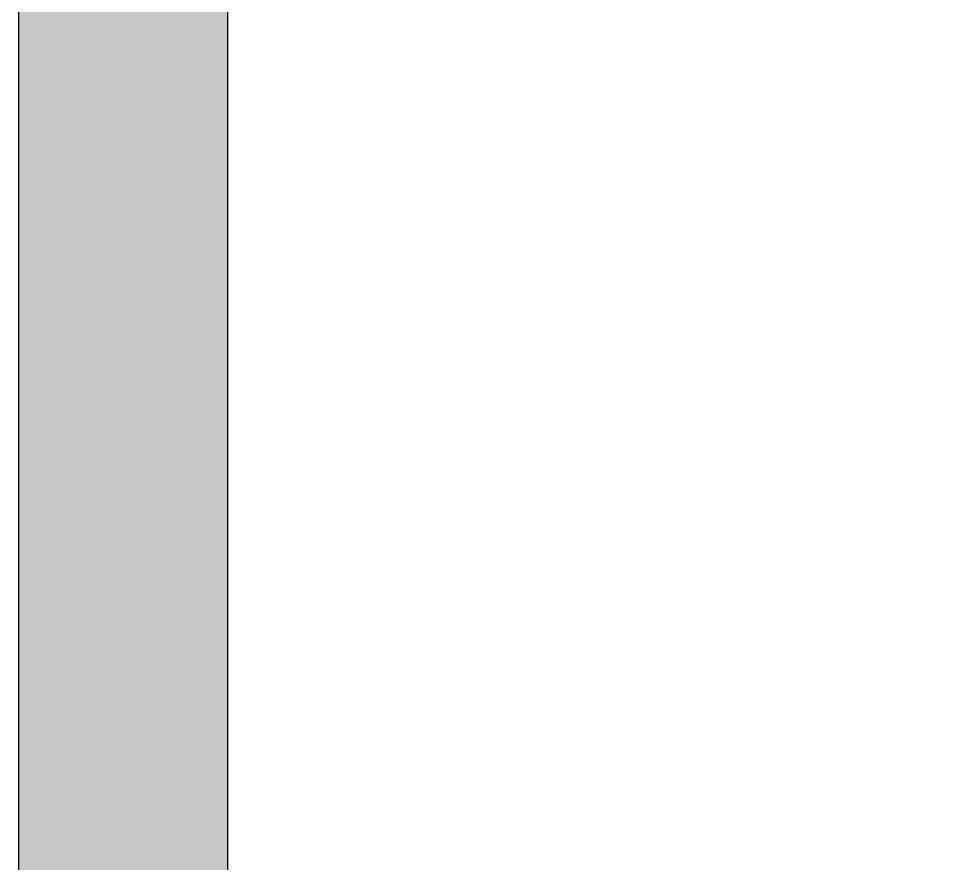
# Model space of a CAD drawing. Extents: x 0 to 1038, y -1303 to 297.
# Drawn here: x 172.64 to 190.23, y 159.45 to 175.63 of the extents above; entities that cross this region are included whole.
import ezdxf

# ---------------------------------------------------------------- set-up
doc = ezdxf.new("R2010")
doc.units = 0
doc.linetypes.add('CENTERX2', pattern=[101.6, 63.5, -12.7, 12.7, -12.7])
doc.layers.add('T25', color=1, linetype='CONTINUOUS')

msp = doc.modelspace()

# ---------------------------------------------------------------- hatches: boundary and pattern name
at = {"layer": 'T25', "linetype": 'CENTERX2'}
h = msp.add_hatch(color=256, dxfattribs=at)
edge = h.paths.add_edge_path(flags=16)
edge.add_line((176.648096, 185.219929), (176.648096, 127.819929))
edge.add_arc((183.148096, 127.819929), 6.5, 180, 270)
edge.add_line((183.148096, 121.319929), (270.648096, 121.319929))
edge.add_arc((270.648096, 127.819929), 6.5, 270, 360)
edge.add_line((277.148096, 127.819929), (277.148096, 185.219929))
edge.add_arc((270.648096, 185.219929), 6.5, 0, 90)
edge.add_line((270.648096, 191.719929), (183.148096, 191.719929))
edge.add_arc((183.148096, 185.219929), 6.5, 90, 180)
edge = h.paths.add_edge_path()
edge.add_line((172.648096, 185.219929), (172.648096, 127.819929))
edge.add_arc((183.148096, 127.819929), 10.5, 180, 270)
edge.add_line((183.148096, 117.319929), (270.648096, 117.319929))
edge.add_arc((270.648096, 127.819929), 10.5, 270, 360)
edge.add_line((281.148096, 127.819929), (281.148096, 185.219929))
edge.add_arc((270.648096, 185.219929), 10.5, 360, 450)
edge.add_line((270.648096, 195.719929), (183.148096, 195.719929))
edge.add_arc((183.148096, 185.219929), 10.5, 90, 180)

# ---------------------------------------------------------------- linework, layer by layer
at = {"layer": 'T25'}
for points in [[(172.648096, 185.219929), (172.648096, 127.819929, 0.414213562), (183.148096, 117.319929), (270.648096, 117.319929, 0.414213562), (281.148096, 127.819929), (281.148096, 185.219929, 0.414213562), (270.648096, 195.719929), (183.148096, 195.719929, 0.414213562)], [(176.648096, 185.219929), (176.648096, 127.819929, 0.414213562), (183.148096, 121.319929), (270.648096, 121.319929, 0.414213562), (277.148096, 127.819929), (277.148096, 185.219929, 0.414213562), (270.648096, 191.719929), (183.148096, 191.719929, 0.414213562)]]:
    msp.add_lwpolyline(points, format="xyb", close=True, dxfattribs=at)

doc.saveas('drawing.dxf')
